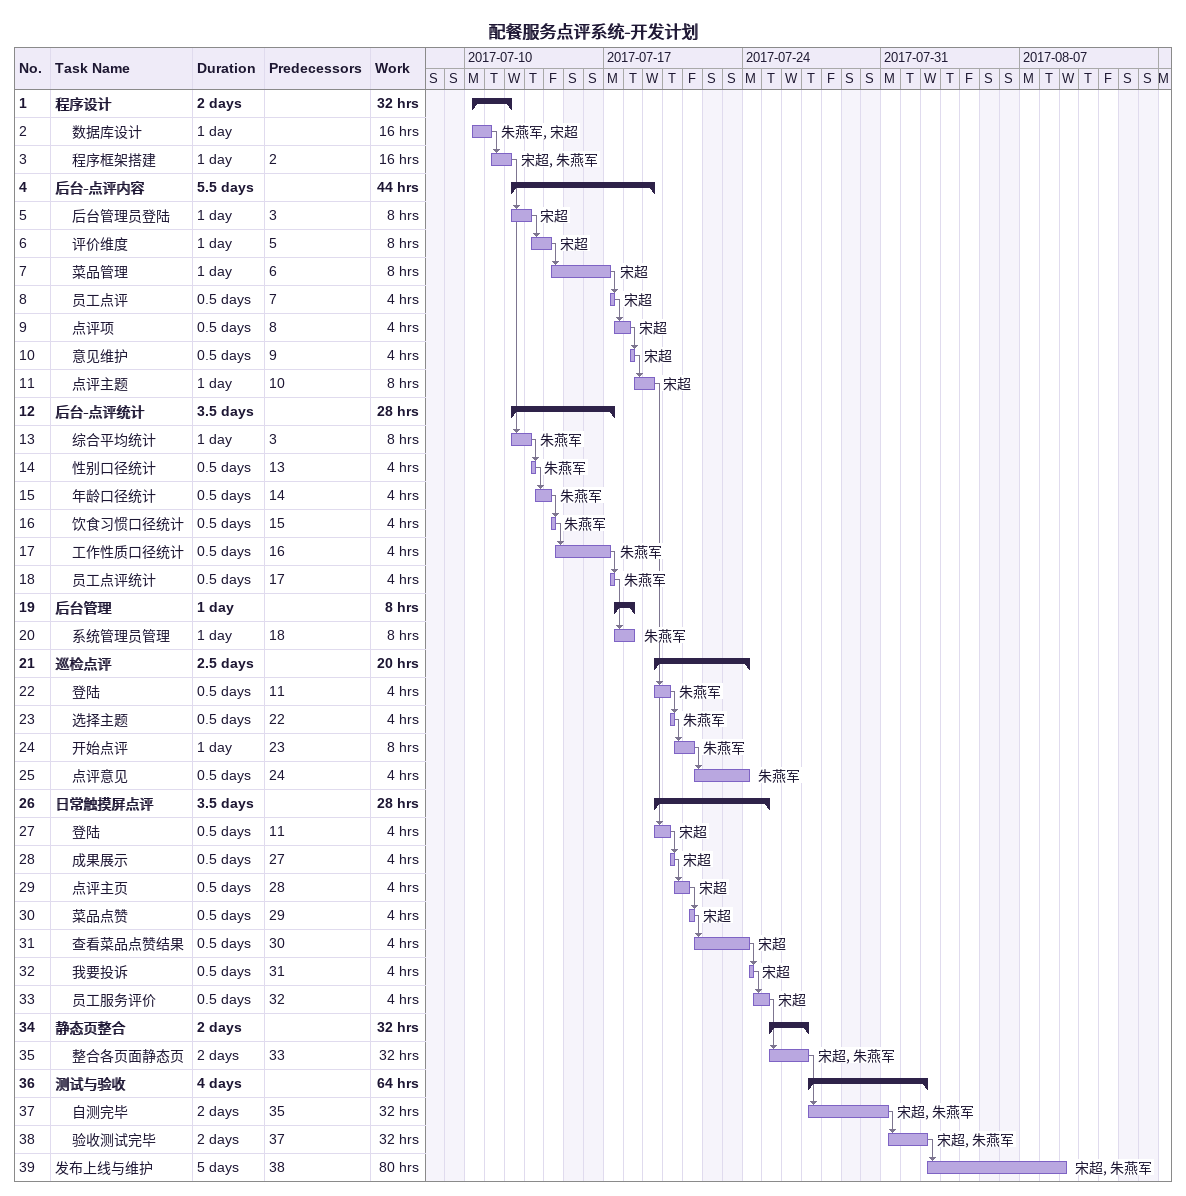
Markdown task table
配餐服务点评系统-开发计划

| ID | Level | Task | Duration | Start | Finish | Predecessors | Resources | Work (h) |
|---|---|---|---|---|---|---|---|---|
| 1 | 1 | **程序设计** | 2d | 2017-07-10 | 2017-07-12 |  |  | 32 |
| 2 | 2 | 数据库设计 | 1d | 2017-07-10 | 2017-07-11 |  | 朱燕军, 宋超 | 16 |
| 3 | 2 | 程序框架搭建 | 1d | 2017-07-11 | 2017-07-12 | 2 | 宋超, 朱燕军 | 16 |
| 4 | 1 | **后台-点评内容** | 5.5d | 2017-07-12 | 2017-07-19 |  |  | 44 |
| 5 | 2 | 后台管理员登陆 | 1d | 2017-07-12 | 2017-07-13 | 3 | 宋超 | 8 |
| 6 | 2 | 评价维度 | 1d | 2017-07-13 | 2017-07-14 | 5 | 宋超 | 8 |
| 7 | 2 | 菜品管理 | 1d | 2017-07-14 | 2017-07-17 | 6 | 宋超 | 8 |
| 8 | 2 | 员工点评 | 0.5d | 2017-07-17 | 2017-07-17 | 7 | 宋超 | 4 |
| 9 | 2 | 点评项 | 0.5d | 2017-07-17 | 2017-07-18 | 8 | 宋超 | 4 |
| 10 | 2 | 意见维护 | 0.5d | 2017-07-18 | 2017-07-18 | 9 | 宋超 | 4 |
| 11 | 2 | 点评主题 | 1d | 2017-07-18 | 2017-07-19 | 10 | 宋超 | 8 |
| 12 | 1 | **后台-点评统计** | 3.5d | 2017-07-12 | 2017-07-17 |  |  | 28 |
| 13 | 2 | 综合平均统计 | 1d | 2017-07-12 | 2017-07-13 | 3 | 朱燕军 | 8 |
| 14 | 2 | 性别口径统计 | 0.5d | 2017-07-13 | 2017-07-13 | 13 | 朱燕军 | 4 |
| 15 | 2 | 年龄口径统计 | 0.5d | 2017-07-13 | 2017-07-14 | 14 | 朱燕军 | 4 |
| 16 | 2 | 饮食习惯口径统计 | 0.5d | 2017-07-14 | 2017-07-14 | 15 | 朱燕军 | 4 |
| 17 | 2 | 工作性质口径统计 | 0.5d | 2017-07-14 | 2017-07-17 | 16 | 朱燕军 | 4 |
| 18 | 2 | 员工点评统计 | 0.5d | 2017-07-17 | 2017-07-17 | 17 | 朱燕军 | 4 |
| 19 | 1 | **后台管理** | 1d | 2017-07-17 | 2017-07-18 |  |  | 8 |
| 20 | 2 | 系统管理员管理 | 1d | 2017-07-17 | 2017-07-18 | 18 | 朱燕军 | 8 |
| 21 | 1 | **巡检点评** | 2.5d | 2017-07-19 | 2017-07-24 |  |  | 20 |
| 22 | 2 | 登陆 | 0.5d | 2017-07-19 | 2017-07-20 | 11 | 朱燕军 | 4 |
| 23 | 2 | 选择主题 | 0.5d | 2017-07-20 | 2017-07-20 | 22 | 朱燕军 | 4 |
| 24 | 2 | 开始点评 | 1d | 2017-07-20 | 2017-07-21 | 23 | 朱燕军 | 8 |
| 25 | 2 | 点评意见 | 0.5d | 2017-07-21 | 2017-07-24 | 24 | 朱燕军 | 4 |
| 26 | 1 | **日常触摸屏点评** | 3.5d | 2017-07-19 | 2017-07-25 |  |  | 28 |
| 27 | 2 | 登陆 | 0.5d | 2017-07-19 | 2017-07-20 | 11 | 宋超 | 4 |
| 28 | 2 | 成果展示 | 0.5d | 2017-07-20 | 2017-07-20 | 27 | 宋超 | 4 |
| 29 | 2 | 点评主页 | 0.5d | 2017-07-20 | 2017-07-21 | 28 | 宋超 | 4 |
| 30 | 2 | 菜品点赞 | 0.5d | 2017-07-21 | 2017-07-21 | 29 | 宋超 | 4 |
| 31 | 2 | 查看菜品点赞结果 | 0.5d | 2017-07-21 | 2017-07-24 | 30 | 宋超 | 4 |
| 32 | 2 | 我要投诉 | 0.5d | 2017-07-24 | 2017-07-24 | 31 | 宋超 | 4 |
| 33 | 2 | 员工服务评价 | 0.5d | 2017-07-24 | 2017-07-25 | 32 | 宋超 | 4 |
| 34 | 1 | **静态页整合** | 2d | 2017-07-25 | 2017-07-27 |  |  | 32 |
| 35 | 2 | 整合各页面静态页 | 2d | 2017-07-25 | 2017-07-27 | 33 | 宋超, 朱燕军 | 32 |
| 36 | 1 | **测试与验收** | 4d | 2017-07-27 | 2017-08-02 |  |  | 64 |
| 37 | 2 | 自测完毕 | 2d | 2017-07-27 | 2017-07-31 | 35 | 宋超, 朱燕军 | 32 |
| 38 | 2 | 验收测试完毕 | 2d | 2017-07-31 | 2017-08-02 | 37 | 宋超, 朱燕军 | 32 |
| 39 | 1 | 发布上线与维护 | 5d | 2017-08-02 | 2017-08-09 | 38 | 宋超, 朱燕军 | 80 |
